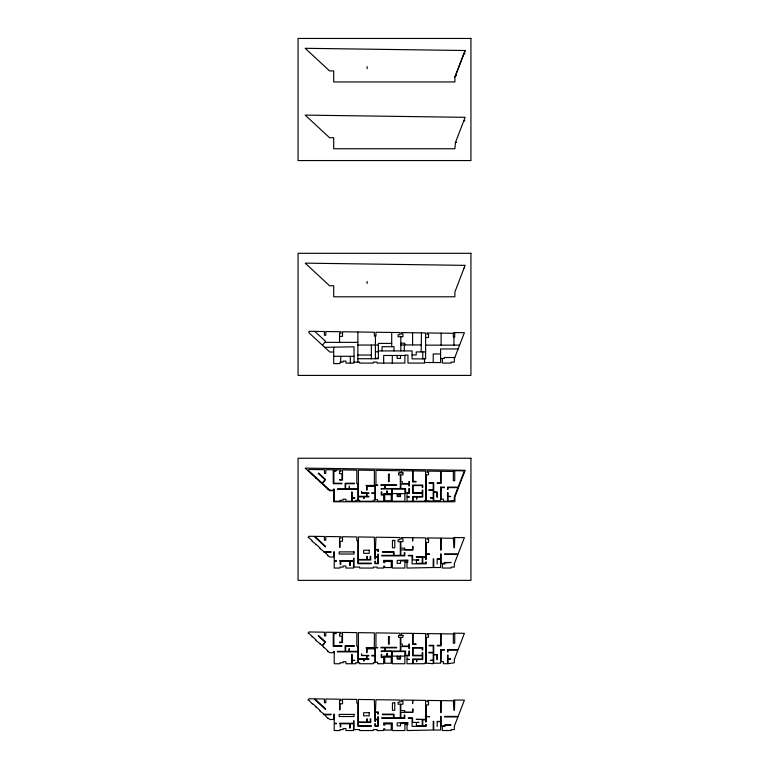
<?xml version="1.0" encoding="UTF-8"?>
<svg xmlns="http://www.w3.org/2000/svg" width="769" height="769" viewBox="0 0 769 769"><rect width="100%" height="100%" fill="white"/><g stroke="black" fill="none" stroke-linecap="round" stroke-linejoin="round"><path stroke-width="1.15" d="M421.172 351.923L421.431 332.871M454.892 77.131L465.149 50.514L305.187 48.303L329.555 70.892L333.698 70.892L333.698 81.947L454.892 81.947L454.892 77.131L455.459 75.66L456.594 75.535L455.652 75.17L463.89 53.772L465.024 53.724L464.053 53.349L465.149 50.514M322.49 345.291L325.508 341.311L314.819 331.401M307.994 470.705L308.965 469.465L324.431 469.676L324.431 473.416L325.825 473.416L325.825 469.696L341.061 469.907L341.061 471.272L339.552 471.272L339.552 473.656L341.984 473.656L341.984 479.587L339.552 479.587L339.552 480.106L342.513 480.106L342.513 469.926L356.826 470.128L356.826 483.739L357.873 483.739L357.873 488.853L349.405 488.853L349.405 486.123L349.155 488.853L345.646 488.853L345.646 483.739L354.422 483.739L354.422 483.22L345.118 483.22L345.118 488.853L337.428 488.853L337.428 489.372L357.873 489.372L357.873 500.273L355.807 500.273L355.807 501.234L352.164 501.234L352.164 498.101L354.865 497.918L352.164 497.918L352.164 491.977L351.644 491.977L351.644 501.234L345.925 501.234L345.925 499.225L343.128 499.225L343.128 500.273L339.946 500.273L339.946 501.234L334.217 501.234L334.236 489.007L333.698 489.007L333.698 490.18L329.757 490.18L328.238 488.767L327.882 489.151M308.456 471.137L308.811 470.753L312.329 474.012L311.974 474.396M312.329 474.723L312.685 474.348L316.213 477.616L315.857 478.001M316.213 478.328L316.568 477.953L320.106 481.221L319.75 481.605M320.106 481.942L320.462 481.557L322.105 483.076L325.133 479.818L318.231 473.416L318.606 473.05L325.508 479.462L322.49 483.432L323.989 484.826L323.634 485.21M323.989 485.547L324.345 485.162L327.882 488.44L327.527 488.815M339.552 336.322L342.513 336.322L342.513 331.775L374.359 332.218L374.359 336.053L375.945 336.053L375.945 332.246L400.053 332.573L400.053 334.736L398.082 334.736L398.082 336.735L402.956 336.735L402.956 333.929L401.505 333.929L401.505 332.593L425.613 332.929L425.613 358.873L412.078 358.873L412.078 350.914L378.377 350.914M425.613 337.524L428.525 337.524L428.525 334.198L427.093 334.198L427.093 332.948L453.345 333.313L453.316 336.88L454.729 336.88L454.729 333.313L453.883 333.313L453.883 332.544L464.389 332.689L454.335 358.796L454.335 362.141L451.124 362.141L451.124 363.064L442.329 363.064L442.329 358.479M325.191 342.368L357.873 342.368M400.832 343.195L404.773 343.195L404.773 344.935M391.709 343.407L378.377 343.407L378.377 358.748L357.873 358.748M400.832 344.935L421.268 344.935M357.873 345.05L378.377 345.041M425.613 345.146L459.593 345.146M324.672 347.319L354.028 346.8L354.028 363.093L345.925 363.093L345.925 361.074L343.128 361.074L343.128 362.122L339.946 362.122L339.946 363.612L333.698 363.612L333.698 347.319M458.122 348.953L440.608 348.953L440.608 362.555L424.498 362.516M375.416 351.798L378.377 351.798M333.698 352.029L329.757 352.029L308.811 332.612L308.965 331.314L324.431 331.526L324.431 335.274L325.825 335.274L325.825 331.545L341.061 331.756L341.061 333.131L339.552 333.131L339.552 342.368M425.613 351.923L416.212 351.923L416.212 354.951L412.078 354.951M440.608 353.961L433.216 353.961L433.216 362.555M357.873 355.038L371.36 355.038M404.888 355.47L383.664 355.47L383.664 363.093M333.698 356.307L354.028 356.307M454.825 357.518L444.347 357.518L444.347 358.479L440.608 358.479M375.416 358.239L378.377 358.239M354.028 362.122L359.642 362.122L359.642 363.093L373.292 363.093L373.292 362.122L377.098 362.122L377.098 363.093L404.888 363.064L404.888 355.134L407.954 355.134L407.964 363.083L424.498 363.083L424.498 358.873M392.305 493.621L404.888 493.621M437.282 559.101L440.608 559.101L440.608 567.522L433.735 567.522L433.735 558.928L433.216 558.928L433.216 567.522L407.012 568.051L407.012 562.524L407.954 562.004L405.58 562.004L405.58 560.62L407.954 560.62L407.954 560.101L404.888 560.101L397.189 560.428L397.189 563.369L400.524 563.369L400.524 560.957L404.888 560.957L404.888 568.051L392.305 568.051L392.305 560.428L383.664 560.428L383.664 562.6L384.721 562.6L384.721 561.457L391.248 561.457L391.248 567.551L384.721 567.551L384.721 566.263L383.664 566.263L383.664 568.051L377.098 568.051L377.098 567.08L373.292 567.08L373.292 568.051L359.642 568.051L359.642 567.08L354.028 567.08L354.028 558.284L353.509 558.284L353.509 560.745L339.61 560.745L340.225 561.264L340.225 564.398L340.744 564.398L340.744 561.264L349.799 561.264L349.799 565.532L350.318 565.532L350.318 561.264L353.509 561.264L353.509 568.051L345.925 568.051L345.925 566.042L343.128 566.042L343.128 567.08L339.946 567.08L339.946 568.051L334.217 568.051L334.227 561.264L336.476 561.264L336.476 560.745L334.236 560.745L334.236 551.758L333.698 551.758L333.698 556.996L329.757 556.996L327.527 555.631L327.882 555.247L324.672 552.277L331.16 552.277L331.16 551.758L324.172 551.758L323.989 552.363L323.989 551.642L319.75 548.422L320.106 548.037L316.568 544.769L315.857 544.817L316.213 544.433L311.974 541.213L312.329 540.828L308.811 537.569L307.994 537.521L308.965 536.281L314.04 536.349L325.508 546.99L325.508 546.278L314.819 536.358L324.431 536.493L324.431 540.232L325.825 540.232L325.825 536.512L341.061 536.724L341.061 538.089L339.552 538.089L339.552 547.326L340.061 547.326L340.061 541.289L342.513 541.289L342.513 536.743L356.826 536.945L356.826 540.617L357.873 540.617L357.873 563.706L371.36 563.706L371.36 563.129L358.392 563.129L358.392 559.995L370.735 559.995L370.735 556.371L370.216 556.371L370.216 559.476L367.371 559.476L367.371 556.371L366.842 556.371L366.842 559.476L358.392 559.476L358.392 536.964L374.359 537.185L374.897 558.948L375.416 558.948L375.416 557.275L377.858 557.275L377.858 563.206L375.416 563.206L375.416 561.216L374.897 561.216L374.897 563.706L378.377 563.706L378.377 554.18L377.858 554.18L377.858 556.756L375.416 556.756L375.416 549.998L377.858 549.998L377.858 551.565L378.377 551.565L378.377 549.479L375.416 549.479L375.945 537.204L400.053 537.541L400.053 539.703L398.082 539.703L398.082 541.693L400.313 541.693L400.313 555.353L394.026 555.353L394.026 551.652L382.424 551.652L382.424 552.171L393.507 552.171L393.507 555.353L381.751 555.353L381.751 555.881L404.811 555.881L404.811 552.594L404.292 552.594L404.292 555.353L400.832 555.353L400.832 549.902L412.876 549.902L412.876 546.375L412.597 549.748L404.773 549.748L404.773 548.153L400.832 548.153L400.832 541.693L402.956 541.693L402.956 538.896L401.505 538.896L401.505 537.56L412.597 537.714L412.597 541.088L412.876 537.714L425.613 537.896L425.613 556.881L416.212 556.881L422.239 557.054L422.239 563.321L416.404 563.321L416.404 560.092L418.999 559.919L412.597 559.919L412.597 555.353L408.31 555.353L408.31 555.881L412.078 555.881L412.078 563.84L426.237 563.84L426.237 561.985L425.613 561.985L425.613 563.321L422.767 563.321L422.767 557.41L425.613 557.41L425.613 559.457L426.237 559.457L426.237 554.151L429.66 554.151L426.237 553.92L426.237 542.481L428.525 542.481L428.525 539.156L427.093 539.156L427.093 537.916L440.685 538.098L440.608 550.114L441.127 550.114L441.214 538.108L453.345 538.281L453.941 547.711L454.46 547.711L454.729 538.281L453.873 538.281L453.883 537.502L464.389 537.646L458.122 553.92L444.597 553.92L444.597 554.439L457.92 554.439L454.335 563.754L454.335 567.099L451.124 567.099L451.124 568.031L442.329 568.031L442.329 563.965L444.982 563.965L444.982 562.831L451.076 562.485L444.347 562.485L444.347 563.437L441.127 563.437L441.127 553.92L440.608 553.92L440.608 558.928L437.177 558.928L437.177 563.994M392.305 656.111L404.888 656.111M437.282 721.601L440.608 721.601L440.608 730.021L433.735 730.021L433.735 721.428L433.216 721.428L433.216 730.021L407.012 730.55L407.012 725.023L407.954 724.504L405.58 724.504L405.58 723.12L407.954 723.12L407.954 722.6L404.888 722.6L397.189 722.927L397.189 725.869L400.524 725.869L400.524 723.456L404.888 723.456L404.888 730.55L392.305 730.55L392.305 722.927L383.664 722.927L383.664 725.1L384.721 725.1L384.721 723.956L391.248 723.956L391.248 730.05L384.721 730.05L384.721 728.762L383.664 728.762L383.664 730.55L377.098 730.55L377.098 729.579L373.292 729.579L373.292 730.55L359.642 730.55L359.642 729.579L354.028 729.579L354.028 720.784L353.509 720.784L353.509 723.245L339.61 723.245L340.225 723.764L340.225 726.897L340.744 726.897L340.744 723.764L349.799 723.764L349.799 728.032L350.318 728.032L350.318 723.764L353.509 723.764L353.509 730.55L345.925 730.55L345.925 728.541L343.128 728.541L343.128 729.579L339.946 729.579L339.946 730.55L334.217 730.55L334.227 723.764L336.476 723.764L336.476 723.245L334.236 723.245L334.236 714.257L333.698 714.257L333.698 719.496L329.757 719.496L328.238 718.083L327.882 718.467L324.672 714.776L331.16 714.776L331.16 714.257L324.172 714.257L323.989 714.853L323.989 714.141L319.75 710.921L320.106 710.537L316.568 707.259L315.857 707.317L316.213 706.932L312.685 703.654L312.329 704.039L308.811 700.069L307.994 700.021L308.965 698.781L314.04 698.848L325.508 709.489L325.508 708.768L314.819 698.858L324.431 698.992L324.431 702.731L325.825 702.731L325.825 699.011L341.061 699.223L341.061 700.588L339.552 700.588L339.552 709.825L340.061 709.825L340.061 703.789L342.513 703.789L342.513 699.242L356.826 699.434L356.826 703.116L357.873 703.116L357.873 726.205L371.36 726.205L371.36 725.628L358.392 725.628L358.392 722.495L370.735 722.495L370.735 718.871L370.216 718.871L370.216 721.976L367.371 721.976L367.371 718.871L366.842 718.871L366.842 721.976L358.392 721.976L358.392 699.463L374.359 699.684L374.897 721.437L375.416 721.437L375.416 719.774L377.858 719.774L377.858 725.696L375.416 725.696L375.416 723.716L374.897 723.716L374.897 726.205L378.377 726.205L378.377 716.679L377.858 716.679L377.858 719.255L375.416 719.255L375.416 712.498L377.858 712.498L377.858 714.065L378.377 714.065L378.377 711.979L375.416 711.979L375.945 699.703L400.053 700.04L400.053 702.203L398.082 702.203L398.082 704.193L400.313 704.193L400.313 717.852L394.026 717.852L394.026 714.151L382.424 714.151L382.424 714.67L393.507 714.67L393.507 717.852L381.751 717.852L381.751 718.381L404.811 718.381L404.811 715.083L404.292 715.083L404.292 717.852L400.832 717.852L400.832 712.402L412.876 712.402L412.876 708.874L412.597 712.248L404.773 712.248L404.773 710.652L400.832 710.652L400.832 704.193L402.956 704.193L402.956 701.386L401.505 701.386L401.505 700.059L412.597 700.213L412.597 703.587L412.876 700.213L425.613 700.396L425.613 719.38L416.212 719.38L422.239 719.553L422.239 725.821L416.404 725.821L416.404 722.591L418.999 722.418L412.597 722.418L412.597 717.852L408.31 717.852L408.31 718.381L412.078 718.381L412.078 726.34L426.237 726.34L426.237 724.485L425.613 724.485L425.613 725.821L422.767 725.821L422.767 719.899L425.613 719.899L425.613 721.956L426.237 721.956L426.237 716.65L429.66 716.65L426.237 716.41L426.237 704.981L428.525 704.981L428.525 701.655L427.093 701.655L427.093 700.415L440.685 700.597L440.608 712.603L441.127 712.603L441.214 700.607L453.345 700.77L453.941 710.2L454.46 710.2L454.729 700.77L453.873 700.77L453.883 700.001L464.389 700.146L458.122 716.41L444.597 716.41L444.597 716.939L457.92 716.939L454.335 726.253L454.335 729.598L451.124 729.598L451.124 730.521L442.329 730.521L442.329 726.465L444.982 726.465L444.982 725.33L451.076 724.975L444.347 724.975L444.347 725.936L441.127 725.936L441.127 716.41L440.608 716.41L440.608 721.428L437.177 721.428L437.177 726.494M453.941 336.88L453.941 345.146M441.127 333.14L441.127 345.146M422.767 351.923L422.767 358.873M412.597 332.746L412.597 344.935M404.292 344.935L404.292 350.914M400.832 336.735L400.832 350.914M400.524 355.47L400.524 358.412L397.189 358.412L397.189 355.47M400.524 493.621L400.524 496.563L397.189 496.563L397.189 493.621M400.524 656.111L400.524 659.052L397.189 659.052L397.189 656.111M394.026 350.914L394.026 346.694L382.039 346.694L382.039 350.914M392.305 355.47L392.305 363.064M391.709 332.458L391.709 346.694M375.416 336.053L375.416 358.748M371.36 345.041L371.36 358.748M367.111 66.605L367.111 68.691M367.111 281.454L367.111 283.54M357.873 331.997L357.873 362.122M350.318 356.307L350.318 363.093M340.744 356.307L340.744 362.122M334.236 651.497L334.217 663.734L339.946 663.734L339.946 662.763L343.128 662.763L343.128 661.725L345.925 661.725L345.925 663.734L351.644 663.734L351.644 654.477L352.164 654.477L352.164 660.408L354.865 660.408L352.164 660.6L352.164 663.734L355.807 663.734L355.807 662.763L357.873 662.763L357.873 651.872L337.428 651.872L337.428 651.343L345.118 651.343L345.118 645.72L354.422 645.72L354.422 646.239L345.646 646.239L345.646 651.343L349.155 651.343L349.155 648.623L349.405 651.343L357.873 651.343L357.873 646.239L356.826 646.239L356.826 632.627L342.513 632.426L342.513 642.605L339.552 642.605L339.552 642.086L341.984 642.086L341.984 636.155L339.552 636.155L339.552 633.771L341.061 633.771L341.061 632.406L325.825 632.195L325.825 635.915L324.431 635.915L324.431 632.176L308.965 631.964L307.994 633.204L308.811 633.252L312.329 636.511L311.974 636.895L312.685 636.838L316.213 640.116L315.857 640.5L320.106 643.72L320.106 644.432L320.462 644.057L322.105 645.576L325.133 642.317L318.231 635.915L318.606 635.55L325.508 641.952L322.49 645.931L323.989 647.325L323.634 647.709L324.345 647.661L327.882 650.93L327.527 651.314L329.757 652.679L333.698 652.679L333.698 651.497L334.236 651.497M453.883 470.686L453.864 471.464L454.729 471.464L454.729 480.712L453.345 480.712L453.345 471.464L441.127 471.291L441.127 483.384L437.225 483.384L437.225 482.817L440.608 482.817L440.608 471.291L427.093 471.099L427.093 472.339L428.525 472.339L428.525 474.781L426.237 474.781L426.237 500.667L433.216 501.215L433.216 497.899L430.371 497.899L433.216 497.697L433.216 490.382L428.833 490.382L428.833 489.863L433.216 489.863L433.216 483.336L429.15 483.336L429.15 482.817L433.735 482.817L433.735 492.073L437.167 492.073L437.167 497.332L436.994 492.247L433.735 492.247L433.735 500.706L440.608 500.706L440.608 487.104L440.781 490.757L440.954 487.104L444.434 487.104L444.434 487.623L441.127 487.623L441.127 499.119L443.377 499.119L443.377 501.215L447.52 501.215L447.52 492.583L448.048 492.583L448.048 496.303L450.701 496.514L448.048 496.514L448.048 501.215L454.335 500.283L454.335 496.937L457.92 487.623L448.048 487.623L448.048 489.382L447.52 489.382L447.52 487.104L458.122 487.104L464.389 470.83L453.883 470.686M453.883 633.185L453.864 633.964L454.729 633.964L454.729 643.211L453.345 643.211L453.345 633.964L441.127 633.791L441.127 645.873L437.225 645.873L437.225 645.306L440.608 645.306L440.608 633.791L427.093 633.598L427.093 634.838L428.525 634.838L428.525 637.28L426.237 637.28L426.237 663.166L433.216 663.714L433.216 660.398L430.371 660.398L433.216 660.196L433.216 652.881L428.833 652.881L428.833 652.352L433.216 652.352L433.216 645.835L429.15 645.835L429.15 645.306L433.735 645.306L433.735 654.573L437.167 654.573L437.167 659.831L436.994 654.746L433.735 654.746L433.735 663.205L440.608 663.205L440.608 649.594L440.781 653.256L440.954 649.594L444.434 649.594L444.434 650.122L441.127 650.122L441.127 661.619L443.377 661.619L443.377 663.714L447.52 663.714L447.52 655.082L448.048 655.082L448.048 658.802L450.701 659.014L448.048 659.014L448.048 663.714L454.335 662.782L454.335 659.437L457.92 650.122L448.048 650.122L448.048 651.881L447.52 651.881L447.52 649.594L458.122 649.594L464.389 633.329L453.883 633.185M464.053 268.093L454.892 291.98L454.892 296.796L333.698 296.796L333.698 285.732L329.555 285.732L305.187 263.142L465.149 265.363L464.053 268.093M464.053 473.05L454.892 496.937L454.892 501.763L333.698 501.763L333.698 490.699L329.555 490.699L305.187 468.11L465.149 470.32L464.053 473.05M455.459 142.476L454.892 148.763L333.698 148.763L333.698 137.709L329.555 137.709L305.187 115.11L465.149 117.33L464.053 120.166L464.861 120.964L463.89 120.589L455.652 141.986L456.594 142.352L455.459 142.476M470.936 38.45L298.064 38.45L298.064 160.558L470.936 160.558L470.936 38.45M470.936 253.299L298.064 253.299L298.064 375.407L470.936 375.407L470.936 253.299M470.936 458.257L298.064 458.257L298.064 580.364L470.936 580.364L470.936 458.257M335.986 470.59L333.246 470.59L333.246 483.739L341.984 483.739L341.984 483.22L333.9 483.22L333.9 471.118L335.986 471.118L335.986 470.59M400.053 472.887L398.544 472.887L398.544 474.877L400.313 474.877L400.313 488.546L385.365 488.546L385.365 485.364L396.602 485.364L396.602 484.835L380.895 484.835L380.895 485.364L384.846 485.364L384.846 488.546L381.213 488.546L381.213 489.363L381.732 488.844L391.786 488.844L391.786 493.621L387.211 493.621L387.047 490.795L387.047 493.621L383.664 493.621L383.664 494.477L381.751 494.477L381.751 491.872L381.222 491.872L381.222 495.005L383.664 495.005L383.664 501.234L377.617 501.234L377.617 499.744L375.416 499.744L375.416 485.258L377.858 485.258L375.945 484.835L375.945 470.388L400.053 470.724L400.053 472.887M402.956 472.887L401.505 472.887L401.505 470.743L412.597 470.897L412.597 481.932L416.077 481.932L416.077 481.404L413.116 481.404L413.116 470.907L425.613 471.08L425.613 500.667L424.498 500.667L424.498 501.234L413.116 501.234L413.116 497.024L416.625 497.024L416.625 499.177L416.894 497.024L422.767 497.024L422.767 490.122L422.239 490.122L422.239 492.766L413.116 492.766L413.116 485.585L422.239 485.585L422.239 487.498L422.767 487.498L422.767 485.066L412.597 485.066L412.597 493.285L422.239 493.285L422.239 496.505L412.597 496.505L412.597 501.234L407.012 501.234L407.012 496.976L409.425 496.976L407.012 496.505L407.012 493.285L409.425 493.285L409.425 488.546L408.887 488.546L408.887 492.766L405.58 492.766L405.58 488.546L400.832 488.546L400.832 484.057L408.906 484.057L408.906 485.931L409.425 485.931L409.425 481.538L408.906 481.538L408.906 483.538L402.235 483.538L402.235 481.538L400.832 481.538L400.832 474.877L402.956 474.877L402.956 472.887M389.162 474.175L388.499 474.175L388.499 481.73L389.162 481.73L389.162 474.175M374.359 485.431C349.991 485.47 388.316 485.672 366.592 485.931L366.592 490.064L367.111 490.064L367.111 486.354L374.897 486.354L374.897 492.91L371.783 492.91L371.783 493.429L374.897 493.429L374.897 500.273L373.292 500.273L373.292 501.234L359.642 501.234L359.642 500.273L358.392 500.273L358.392 496.889L363.872 496.889L363.872 498.581L364.073 496.889L368.841 496.889L368.841 496.313L367.053 496.313L367.053 493.429L368.841 493.429L368.841 492.91L361.699 492.91L361.526 491.381L361.526 493.083L366.525 493.083L366.525 496.313L358.392 496.313L358.392 470.147L374.359 470.368L374.359 485.431M404.888 489.065L392.305 489.065L392.305 501.234L404.888 501.234L404.888 489.065M399.995 494.14L397.717 494.14L397.717 496.034L399.995 496.034L399.995 494.14M391.248 494.64L384.721 494.64L384.721 500.734L391.248 500.734L391.248 494.64M394.766 540.405L392.45 540.405L392.45 547.807L394.766 547.807L394.766 540.405M369.226 550.22L363.65 550.22L363.65 553.315L369.226 553.315L369.226 550.22M354.028 551.892L339.148 551.892L339.148 554.026L354.028 554.026L354.028 551.892M335.986 633.089L333.246 633.089L333.246 646.239L341.984 646.239L341.984 645.72L333.9 645.72L333.9 633.618L335.986 633.618L335.986 633.089M400.053 635.386L398.544 635.386L398.544 637.376L400.313 637.376L400.313 651.035L385.365 651.035L385.365 647.854L396.602 647.854L396.602 647.335L380.895 647.335L380.895 647.854L384.846 647.854L384.846 651.035L381.213 651.035L381.213 651.862L381.732 651.343L391.786 651.343L391.786 656.111L387.211 656.111L387.047 653.294L387.047 656.111L383.664 656.111L383.664 656.976L381.751 656.976L381.751 654.371L381.222 654.371L381.222 657.505L383.664 657.505L383.664 663.734L377.617 663.734L377.617 662.244L375.416 662.244L375.416 647.758L377.858 647.758L375.945 647.335L375.945 632.887L400.053 633.223L400.053 635.386M402.956 635.386L401.505 635.386L401.505 633.243L412.597 633.396L412.597 644.432L416.077 644.432L416.077 643.903L413.116 643.903L413.116 633.406L425.613 633.579L425.613 663.166L424.498 663.166L424.498 663.734L413.116 663.734L413.116 659.523L416.625 659.523L416.625 661.676L416.894 659.523L422.767 659.523L422.767 652.621L422.239 652.621L422.239 655.265L413.116 655.265L413.116 648.084L422.239 648.084L422.239 649.997L422.767 649.997L422.767 647.556L412.597 647.556L412.597 655.784L422.239 655.784L422.239 659.004L412.597 659.004L412.597 663.734L407.012 663.734L407.012 659.475L409.425 659.475L407.012 659.004L407.012 655.784L409.425 655.784L409.425 651.035L408.887 651.035L408.887 655.265L405.58 655.265L405.58 651.035L400.832 651.035L400.832 646.556L408.906 646.556L408.906 648.43L409.425 648.43L409.425 644.038L408.906 644.038L408.906 646.027L402.235 646.027L402.235 644.038L400.832 644.038L400.832 637.376L402.956 637.376L402.956 635.386M389.162 636.674L388.499 636.674L388.499 644.23L389.162 644.23L389.162 636.674M374.359 647.931C349.991 647.969 388.316 648.171 366.592 648.43L366.592 652.564L367.111 652.564L367.111 648.844L374.897 648.844L374.897 655.399L371.783 655.399L371.783 655.928L374.897 655.928L374.897 662.763L373.292 662.763L373.292 663.734L359.642 663.734L359.642 662.763L358.392 662.763L358.392 659.389L363.872 659.389L363.872 661.08L364.073 659.389L368.841 659.389L368.841 658.812L367.053 658.812L367.053 655.928L368.841 655.928L368.841 655.399L361.699 655.399L361.526 653.881L361.526 655.582L366.525 655.582L366.525 658.812L358.392 658.812L358.392 632.647L374.359 632.868L374.359 647.931M404.888 651.564L392.305 651.564L392.305 663.734L404.888 663.734L404.888 651.564M399.995 656.639L397.717 656.639L397.717 658.533L399.995 658.533L399.995 656.639M391.248 657.139L384.721 657.139L384.721 663.234L391.248 663.234L391.248 657.139M394.766 702.904L392.45 702.904L392.45 710.306L394.766 710.306L394.766 702.904M369.226 712.719L363.65 712.719L363.65 715.814L369.226 715.814L369.226 712.719M354.028 714.382L339.148 714.382L339.148 716.525L354.028 716.525L354.028 714.382"/></g></svg>
